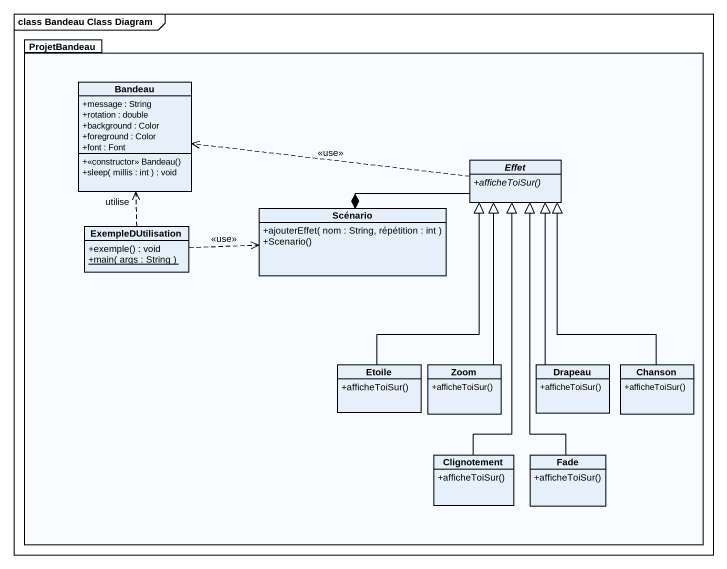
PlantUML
@startuml
mainframe class Bandeau Class Diagram
hide circle
hide empty members
skinparam classAttributeIconSize 0
package ProjetBandeau {
  class Bandeau {
    +message : String
    +rotation : double
    +background : Color
    +foreground : Color
    +font : Font
    +<<constructor>> Bandeau()
    +sleep( millis : int ) : void
  }
  abstract class Effet {
    {abstract} +afficheToiSur()
  }
  class Scénario {
    +ajouterEffet( nom : String, répétition : int )
    +Scenario()
  }
  class ExempleDUtilisation {
    +exemple() : void
    {static} +main( args : String )
  }
  class Etoile {
    +afficheToiSur()
  }
  class Zoom {
    +afficheToiSur()
  }
  class Drapeau {
    +afficheToiSur()
  }
  class Chanson {
    +afficheToiSur()
  }
  class Clignotement {
    +afficheToiSur()
  }
  class Fade {
    +afficheToiSur()
  }
}
Effet .left.> Bandeau : <<use>>
Scénario *-right- Effet
ExempleDUtilisation .up.> Bandeau : utilise
ExempleDUtilisation .right.> Scénario : <<use>>
Etoile -up-|> Effet
Zoom -up-|> Effet
Drapeau -up-|> Effet
Chanson -up-|> Effet
Clignotement -up-|> Effet
Fade -up-|> Effet
@enduml
